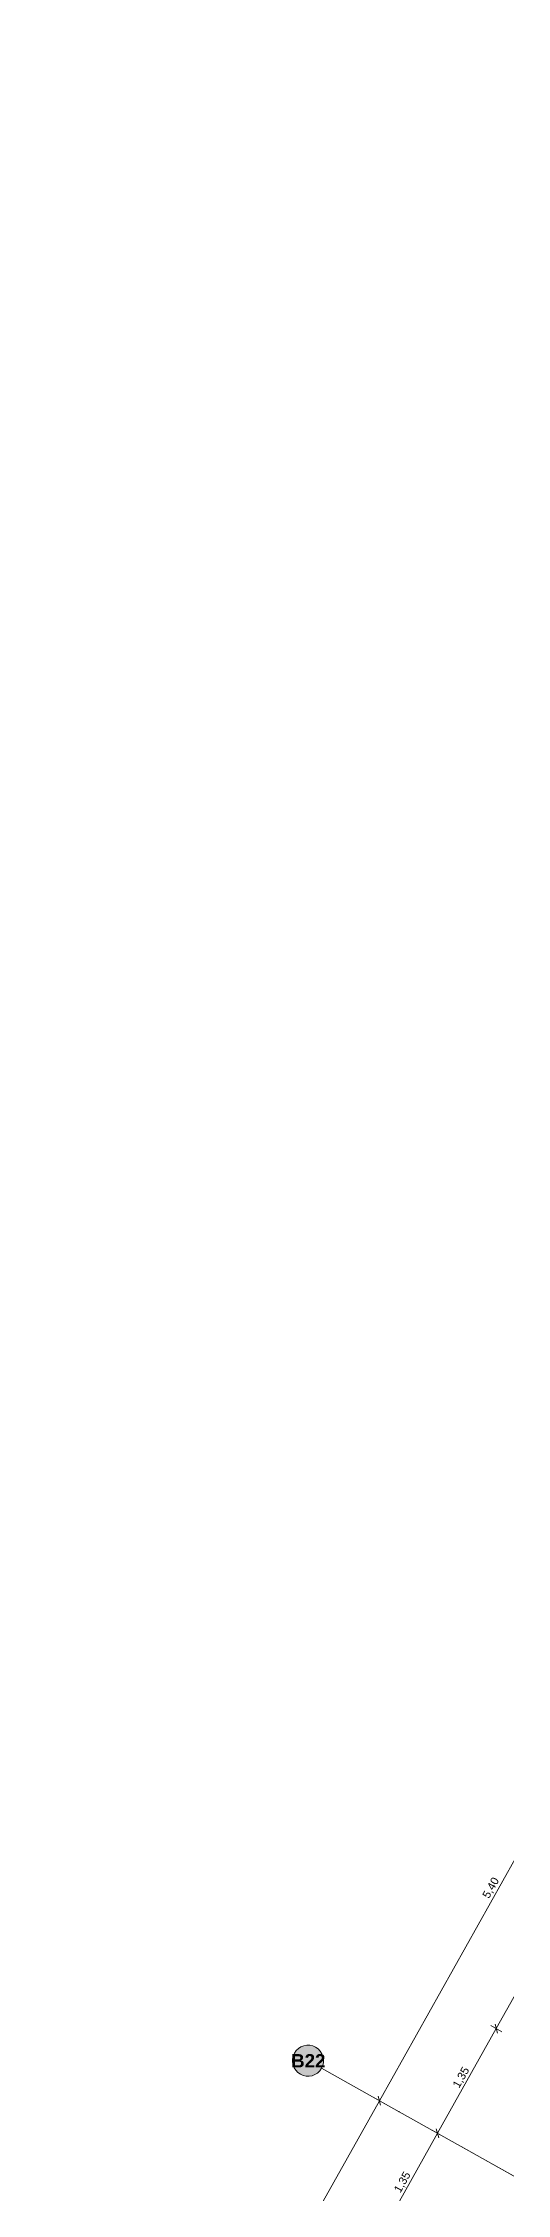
# Model space of a CAD drawing. Header units: metres. Extents: x -36 to 59, y 39 to 183.
# Drawn here: x -18.68 to -13.46, y 137.83 to 162.03 of the extents above; entities that cross this region are included whole.
import ezdxf

# ---------------------------------------------------------------- set-up
doc = ezdxf.new("R2010")
doc.units = ezdxf.units.M
doc.header["$MEASUREMENT"] = 0
for name, pattern in [('Achse', [0.0023, 0.0015, -0.0008]), ('Strichpunktlinie', [0.006703, 0.003528, -0.001764, 0, -0.001411]), ('Wipeout_Contour', [1, 0, -1])]:
    doc.linetypes.add(name, pattern=pattern)
for name, color, linetype in [('00  Raster', 7, 'Continuous'), ('00  Raster Ausbau', 7, 'Continuous'), ('00  Raster_Deckschraffur', 7, 'Continuous'), ('10  Fassade_Deckschraffur', 7, 'Continuous'), ('40  Bemaßung 1_ 50 AUSBAU', 7, 'Continuous'), ('40  Bemaßung 1_50 Achse', 7, 'Continuous'), ('Neubau_40  Bemaßung 1_50 Achse', 7, 'Continuous')]:
    doc.layers.add(name, color=color, linetype=linetype)
doc.styles.add('ERSTELLTER_STIL_1', font='')
doc.styles.add('ERSTELLTER_STIL_2', font='')
doc.styles.get('ERSTELLTER_STIL_1').set_extended_font_data('Arial')
doc.styles.get('ERSTELLTER_STIL_2').set_extended_font_data('Arial', bold=True)

msp = doc.modelspace()

# ---------------------------------------------------------------- wipeouts: each hides what was drawn before it
at = {"color": 254, "linetype": 'Wipeout_Contour', "lineweight": 0, "ltscale": 578.896248}
msp.add_wipeout([(1.507, 161.865), (-18.392, 126.35), (-18.222, 126.254), (1.677, 161.769)], dxfattribs=at).dxf.layer = '10  Fassade_Deckschraffur'

# ---------------------------------------------------------------- next in the draw order: wipeouts: each hides what was drawn before it
at = {"color": 254, "linetype": 'Wipeout_Contour', "lineweight": 0, "ltscale": 579.75037}
msp.add_wipeout([(1.224, 162.025), (-18.676, 126.509), (-18.619, 126.477), (1.281, 161.993)], dxfattribs=at).dxf.layer = '10  Fassade_Deckschraffur'

# ---------------------------------------------------------------- next in the draw order: wipeouts: each hides what was drawn before it
at = {"color": 254, "linetype": 'Wipeout_Contour', "lineweight": 0, "ltscale": 579.478914}
msp.add_wipeout([(-18.46, 126.388), (1.439, 161.903), (1.281, 161.993), (-18.619, 126.477)], dxfattribs=at).dxf.layer = '10  Fassade_Deckschraffur'

# ---------------------------------------------------------------- next in the draw order: wipeouts: each hides what was drawn before it
at = {"color": 254, "linetype": 'Wipeout_Contour', "lineweight": 0, "ltscale": 579.276268}
msp.add_wipeout([(1.439, 161.903), (-18.46, 126.388), (-18.458, 126.386), (1.442, 161.902)], dxfattribs=at).dxf.layer = '10  Fassade_Deckschraffur'

# ---------------------------------------------------------------- next in the draw order: wipeouts: each hides what was drawn before it
at = {"color": 254, "linetype": 'Wipeout_Contour', "lineweight": 0, "ltscale": 579.199343}
msp.add_wipeout([(1.445, 161.9), (-18.455, 126.385), (-18.402, 126.355), (1.498, 161.87)], dxfattribs=at).dxf.layer = '10  Fassade_Deckschraffur'

# ---------------------------------------------------------------- next in the draw order: wipeouts: each hides what was drawn before it
at = {"color": 254, "linetype": 'Wipeout_Contour', "lineweight": 0, "ltscale": 579.127053}
msp.add_wipeout([(-18.397, 126.352), (1.502, 161.868), (1.498, 161.87), (-18.402, 126.355)], dxfattribs=at).dxf.layer = '10  Fassade_Deckschraffur'

# ---------------------------------------------------------------- next in the draw order: wipeouts: each hides what was drawn before it
at = {"color": 254, "linetype": 'Wipeout_Contour', "lineweight": 0, "ltscale": 579.115676}
msp.add_wipeout([(1.502, 161.868), (-18.397, 126.352), (-18.392, 126.35), (1.507, 161.865)], dxfattribs=at).dxf.layer = '10  Fassade_Deckschraffur'

# ---------------------------------------------------------------- next in the draw order: hatches: boundary and pattern name
at = {"layer": '00  Raster_Deckschraffur', "linetype": 'Continuous', "lineweight": 0, "true_color": 0xffffff}
msp.add_hatch(color=7, dxfattribs=at).paths.add_polyline_path([(-15.851, 139.415, 1), (-15.546, 139.244, 1)])

# ---------------------------------------------------------------- next in the draw order: linework, layer by layer
at = {"layer": '00  Raster', "color": 7, "linetype": 'Strichpunktlinie', "lineweight": 13, "ltscale": 1000}
for p, q in [((-14.674, 138.755), (-15.546, 139.244)), ((5.035, 127.712), (-14.674, 138.755)), ((-14.674, 138.755), (-14.674, 138.755))]:
    msp.add_line(p, q, dxfattribs=at)
at = {"layer": '00  Raster', "color": 7, "linetype": 'Continuous', "lineweight": 13, "ltscale": 1000, "flags": 128}
msp.add_lwpolyline([(-15.851, 139.415, 1), (-15.546, 139.244, 1)], format="xyb", close=True, dxfattribs=at)
at = {"layer": '00  Raster', "color": 7, "linetype": 'Strichpunktlinie', "lineweight": 13, "ltscale": 1000}
msp.add_point((-14.674, 138.755), dxfattribs=at)
at = {"layer": '00  Raster Ausbau', "color": 251, "linetype": 'Achse', "lineweight": 18, "ltscale": 1000, "true_color": 0x5f5f5f}
msp.add_line((-13.103, 137.875), (-13.976, 138.364), dxfattribs=at)
at = {"layer": '40  Bemaßung 1_ 50 AUSBAU', "color": 7, "linetype": 'Continuous', "lineweight": 13, "ltscale": 1000}
for p, q in [((-12.922, 140.868), (-13.582, 139.691)), ((-13.582, 139.691), (-14.242, 138.513)), ((-13.643, 139.725), (-13.521, 139.656)), ((-13.568, 139.64), (-13.596, 139.742)), ((-14.242, 138.513), (-14.902, 137.335)), ((-14.303, 138.547), (-14.18, 138.479)), ((-14.227, 138.462), (-14.256, 138.564))]:
    msp.add_line(p, q, dxfattribs=at)
at = {"layer": 'Neubau_40  Bemaßung 1_50 Achse', "color": 7, "linetype": 'Continuous', "lineweight": 13, "ltscale": 1000}
for p, q in [((-14.896, 138.88), (-12.257, 143.591)), ((-16.542, 135.941), (-14.896, 138.88)), ((-14.835, 138.845), (-14.957, 138.914)), ((-14.91, 138.931), (-14.882, 138.829))]:
    msp.add_line(p, q, dxfattribs=at)

# ---------------------------------------------------------------- next in the draw order: texts
at = {"layer": '00  Raster', "color": 7, "linetype": 'Continuous', "lineweight": 13, "insert": (-15.887, 139.404), "char_height": 0.15, "attachment_point": 1, "style": 'ERSTELLTER_STIL_2'}
msp.add_mtext('\\A1;{\\pql;\\pt0;\\fArial|b1|i0|c0|p38;B22}', dxfattribs=at)
at = {"layer": '40  Bemaßung 1_ 50 AUSBAU', "color": 7, "linetype": 'Continuous', "lineweight": 13, "char_height": 0.09, "width": 0.23945, "attachment_point": 7, "rotation": 60.738, "style": 'ERSTELLTER_STIL_1'}
for insert in [(-13.986, 139.006), (-14.646, 137.828)]:
    msp.add_mtext('\\A1;{\\pql;\\fArial|b0|i0|c0|p38;1,35}', dxfattribs=dict(at, insert=insert))
at = {"layer": '40  Bemaßung 1_50 Achse', "color": 7, "linetype": 'Continuous', "lineweight": 13, "insert": (-13.651, 141.139), "char_height": 0.09, "width": 0.23945, "attachment_point": 7, "rotation": 60.738, "style": 'ERSTELLTER_STIL_1'}
msp.add_mtext('\\A1;{\\pql;\\fArial|b0|i0|c0|p38;5,40}', dxfattribs=at)

doc.saveas('drawing.dxf')
